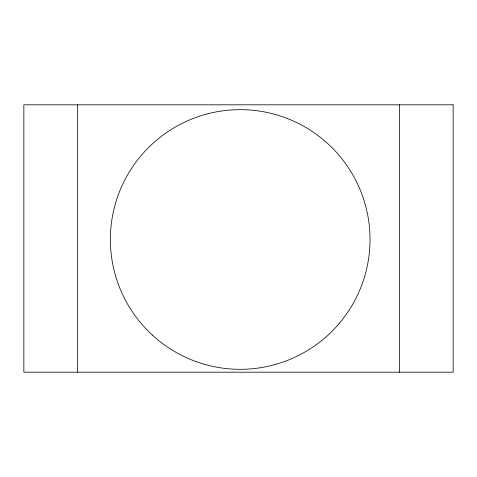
<?xml version="1.0" encoding="UTF-8"?>
<svg xmlns="http://www.w3.org/2000/svg" width="477" height="477" viewBox="0 0 477 477"><rect width="100%" height="100%" fill="white"/><g stroke="black" fill="none" stroke-linecap="round" stroke-linejoin="round"><path stroke-width="0.72" d="M399.487 104.815L399.487 372.185M77.512 104.815L77.512 372.185M453.15 104.815L23.85 104.815L23.85 372.185L453.15 372.185L453.15 104.815M152.348 335.081A129.827 129.827 0 0 0 366.908 267.776A129.827 129.827 0 0 0 201.342 115.613A129.827 129.827 0 0 0 152.348 335.081"/></g></svg>
